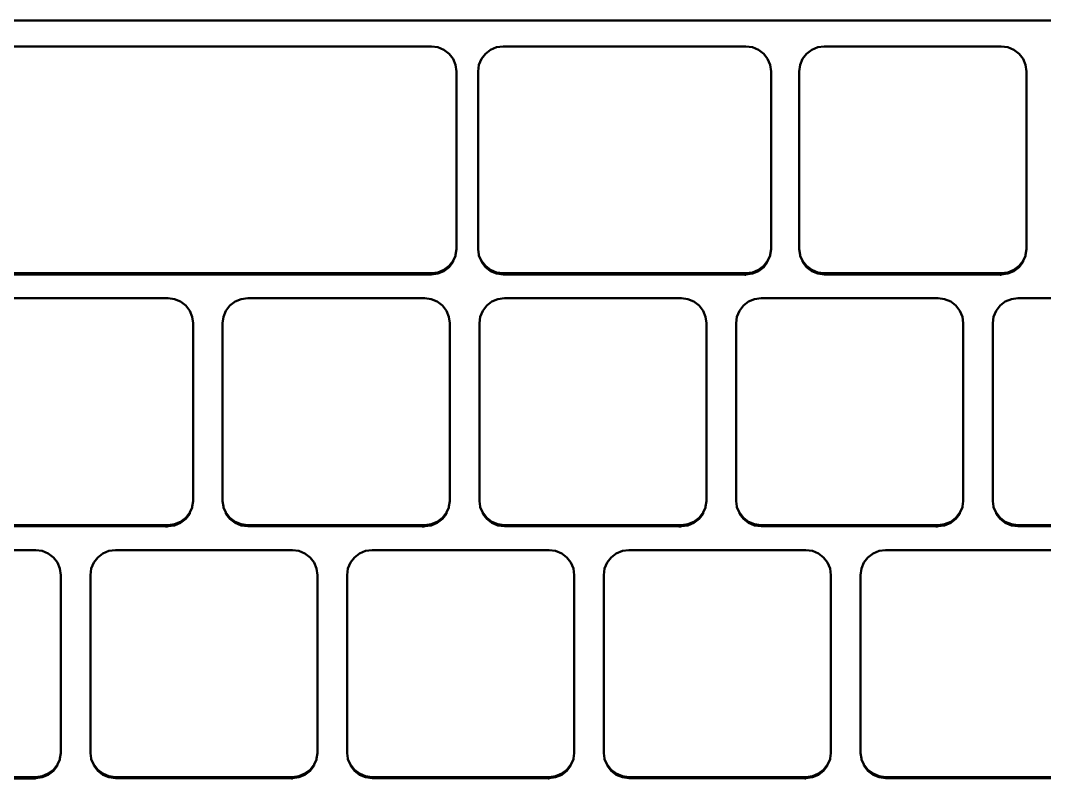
# Model space of a CAD drawing. Header units: millimetres. Extents: x 0 to 460473, y -68369 to 85219.
# Drawn here: x 228551.7 to 228627.9, y -33021.8 to -32965.4 of the extents above; entities that cross this region are included whole.
import ezdxf

# ---------------------------------------------------------------- set-up
doc = ezdxf.new("R2010")
doc.units = ezdxf.units.MM
doc.header["$LTSCALE"] = 50
doc.layers.add('fur', color=6, linetype='Continuous')

msp = doc.modelspace()

# ---------------------------------------------------------------- linework, layer by layer
at = {"layer": 'fur', "color": 40, "lineweight": 50, "true_color": 0xf8d731}
for p, q in [((228679.43591157, -32965.44589769), (228414.8865523, -32965.44589769)), ((228582.30465612, -32967.37184778), (228492.73289691, -32967.37184778)), ((228582.78712598, -32967.43529031), (228582.30465612, -32967.37184778)), ((228583.23671631, -32967.6212944), (228582.78712598, -32967.43529031)), ((228583.62278829, -32967.91718417), (228583.23671631, -32967.6212944)), ((228586.31476474, -32967.91718417), (228586.70083671, -32967.6212944)), ((228586.70083671, -32967.6212944), (228587.15042705, -32967.43529031)), ((228587.15042705, -32967.43529031), (228587.63289691, -32967.37184778)), ((228605.70465612, -32967.37184778), (228587.63289691, -32967.37184778)), ((228606.18712598, -32967.43529031), (228605.70465612, -32967.37184778)), ((228606.63671631, -32967.6212944), (228606.18712598, -32967.43529031)), ((228607.02278829, -32967.91718417), (228606.63671631, -32967.6212944)), ((228610.21476474, -32967.91718417), (228610.60083671, -32967.6212944)), ((228610.60083671, -32967.6212944), (228611.05042705, -32967.43529031)), ((228611.05042705, -32967.43529031), (228611.53289691, -32967.37184778)), ((228624.70465612, -32967.37184778), (228611.53289691, -32967.37184778)), ((228625.18712598, -32967.43529031), (228624.70465612, -32967.37184778)), ((228625.63671631, -32967.6212944), (228625.18712598, -32967.43529031)), ((228626.02278829, -32967.91718417), (228625.63671631, -32967.6212944)), ((228583.91903174, -32968.30279523), (228583.62278829, -32967.91718417)), ((228584.10525815, -32968.75184882), (228583.91903174, -32968.30279523)), ((228585.83229487, -32968.75184882), (228586.01852129, -32968.30279523)), ((228586.01852129, -32968.30279523), (228586.31476474, -32967.91718417)), ((228607.31903174, -32968.30279523), (228607.02278829, -32967.91718417)), ((228607.50525815, -32968.75184882), (228607.31903174, -32968.30279523)), ((228609.73229487, -32968.75184882), (228609.91852129, -32968.30279523)), ((228609.91852129, -32968.30279523), (228610.21476474, -32967.91718417)), ((228626.31903174, -32968.30279523), (228626.02278829, -32967.91718417)), ((228626.50525815, -32968.75184882), (228626.31903174, -32968.30279523)), ((228584.16877651, -32969.23374268), (228584.10525815, -32968.75184882)), ((228584.16877651, -32969.23374268), (228584.16877651, -32982.46793624)), ((228585.76877651, -32969.23374268), (228585.83229487, -32968.75184882)), ((228585.76877651, -32982.46793624), (228585.76877651, -32969.23374268)), ((228607.56877651, -32969.23374268), (228607.50525815, -32968.75184882)), ((228607.56877651, -32982.46793624), (228607.56877651, -32969.23374268)), ((228609.66877651, -32969.23374268), (228609.73229487, -32968.75184882)), ((228609.66877651, -32969.23374268), (228609.66877651, -32982.46793624)), ((228626.56877651, -32969.23374268), (228626.50525815, -32968.75184882)), ((228626.56877651, -32969.23374268), (228626.56877651, -32982.46793624)), ((228583.91903174, -32983.32072406), (228584.10525815, -32982.9498301)), ((228584.10525815, -32982.87167047), (228584.16877651, -32982.46793624)), ((228584.10525815, -32982.9498301), (228584.10525815, -32982.87167047)), ((228585.76877651, -32982.46793624), (228585.83229487, -32982.87167047)), ((228585.83229487, -32982.87167047), (228585.83229487, -32982.9498301)), ((228585.83229487, -32982.9498301), (228586.01852129, -32983.32072406)), ((228607.31903174, -32983.32072406), (228607.50525815, -32982.9498301)), ((228607.50525815, -32982.87167047), (228607.56877651, -32982.46793624)), ((228607.50525815, -32982.9498301), (228607.50525815, -32982.87167047)), ((228609.66877651, -32982.46793624), (228609.73229487, -32982.87167047)), ((228609.73229487, -32982.87167047), (228609.73229487, -32982.9498301)), ((228609.73229487, -32982.9498301), (228609.91852129, -32983.32072406)), ((228626.31903174, -32983.32072406), (228626.50525815, -32982.9498301)), ((228626.50525815, -32982.87167047), (228626.56877651, -32982.46793624)), ((228626.50525815, -32982.9498301), (228626.50525815, -32982.87167047)), ((228583.23671631, -32984.00222489), (228583.62278829, -32983.70633512)), ((228583.62278829, -32983.70633512), (228583.91903174, -32983.32072406)), ((228583.62278829, -32983.78449475), (228583.91903174, -32983.39888369)), ((228583.91903174, -32983.39888369), (228583.91903174, -32983.32072406)), ((228586.01852129, -32983.32072406), (228586.31476474, -32983.70633512)), ((228586.01852129, -32983.32072406), (228586.01852129, -32983.39888369)), ((228586.01852129, -32983.39888369), (228586.31476474, -32983.78449475)), ((228586.31476474, -32983.70633512), (228586.70083671, -32984.00222489)), ((228606.63671631, -32984.00222489), (228607.02278829, -32983.70633512)), ((228607.02278829, -32983.70633512), (228607.31903174, -32983.32072406)), ((228607.02278829, -32983.78449475), (228607.31903174, -32983.39888369)), ((228607.31903174, -32983.39888369), (228607.31903174, -32983.32072406)), ((228609.91852129, -32983.32072406), (228610.21476474, -32983.70633512)), ((228609.91852129, -32983.32072406), (228609.91852129, -32983.39888369)), ((228609.91852129, -32983.39888369), (228610.21476474, -32983.78449475)), ((228610.21476474, -32983.70633512), (228610.60083671, -32984.00222489)), ((228625.63671631, -32984.00222489), (228626.02278829, -32983.70633512)), ((228626.02278829, -32983.70633512), (228626.31903174, -32983.32072406)), ((228626.02278829, -32983.78449475), (228626.31903174, -32983.39888369)), ((228626.31903174, -32983.39888369), (228626.31903174, -32983.32072406)), ((228492.73289691, -32984.25167151), (228582.30465612, -32984.25167151)), ((228492.73289691, -32984.32983114), (228582.30465612, -32984.32983114)), ((228582.30465612, -32984.25167151), (228582.78712598, -32984.18822898)), ((228582.30465612, -32984.32983114), (228582.78712598, -32984.26638861)), ((228582.78712598, -32984.18822898), (228583.23671631, -32984.00222489)), ((228582.78712598, -32984.26638861), (228583.23671631, -32984.08038452)), ((228583.23671631, -32984.08038452), (228583.62278829, -32983.78449475)), ((228586.31476474, -32983.78449475), (228586.70083671, -32984.08038452)), ((228586.70083671, -32984.00222489), (228587.15042705, -32984.18822898)), ((228586.70083671, -32984.08038452), (228587.15042705, -32984.26638861)), ((228587.15042705, -32984.18822898), (228587.63289691, -32984.25167151)), ((228587.15042705, -32984.26638861), (228587.63289691, -32984.32983114)), ((228587.63289691, -32984.25167151), (228605.70465612, -32984.25167151)), ((228587.63289691, -32984.32983114), (228605.61610443, -32984.36402598)), ((228605.61610443, -32984.36402598), (228605.70465612, -32984.32983114)), ((228605.61610443, -32984.36402598), (228605.70194932, -32984.36402598)), ((228605.70465612, -32984.25167151), (228606.18712598, -32984.18822898)), ((228605.70465612, -32984.32983114), (228606.18712598, -32984.26638861)), ((228606.18712598, -32984.18822898), (228606.63671631, -32984.00222489)), ((228606.18712598, -32984.26638861), (228606.63671631, -32984.08038452)), ((228606.63671631, -32984.08038452), (228607.02278829, -32983.78449475)), ((228610.21476474, -32983.78449475), (228610.60083671, -32984.08038452)), ((228610.60083671, -32984.00222489), (228611.05042705, -32984.18822898)), ((228610.60083671, -32984.08038452), (228611.05042705, -32984.26638861)), ((228611.05042705, -32984.18822898), (228611.53289691, -32984.25167151)), ((228611.05042705, -32984.26638861), (228611.53289691, -32984.32983114)), ((228611.53289691, -32984.25167151), (228624.70465612, -32984.25167151)), ((228611.53289691, -32984.32983114), (228624.61794926, -32984.36402598)), ((228624.61794926, -32984.36402598), (228624.70465612, -32984.32983114)), ((228624.61794926, -32984.36402598), (228624.70337476, -32984.36402598)), ((228624.70465612, -32984.25167151), (228625.18712598, -32984.18822898)), ((228624.70465612, -32984.32983114), (228625.18712598, -32984.26638861)), ((228625.18712598, -32984.18822898), (228625.63671631, -32984.00222489)), ((228625.18712598, -32984.26638861), (228625.63671631, -32984.08038452)), ((228625.63671631, -32984.08038452), (228626.02278829, -32983.78449475)), ((228562.70465612, -32986.1052243), (228549.53289691, -32986.1052243)), ((228563.18712598, -32986.16866683), (228562.70465612, -32986.1052243)), ((228563.63671631, -32986.35467092), (228563.18712598, -32986.16866683)), ((228564.02278829, -32986.65056069), (228563.63671631, -32986.35467092)), ((228564.31903174, -32987.03617175), (228564.02278829, -32986.65056069)), ((228567.01852129, -32987.03617175), (228567.31476474, -32986.65056069)), ((228567.31476474, -32986.65056069), (228567.70083671, -32986.35467092)), ((228567.70083671, -32986.35467092), (228568.15042705, -32986.16866683)), ((228568.15042705, -32986.16866683), (228568.63289691, -32986.1052243)), ((228581.80465612, -32986.1052243), (228568.63289691, -32986.1052243)), ((228582.28712598, -32986.16866683), (228581.80465612, -32986.1052243)), ((228582.73671631, -32986.35467092), (228582.28712598, -32986.16866683)), ((228583.12278829, -32986.65056069), (228582.73671631, -32986.35467092)), ((228583.41903174, -32987.03617175), (228583.12278829, -32986.65056069)), ((228586.11852129, -32987.03617175), (228586.41476474, -32986.65056069)), ((228586.41476474, -32986.65056069), (228586.80083671, -32986.35467092)), ((228586.80083671, -32986.35467092), (228587.25042705, -32986.16866683)), ((228587.25042705, -32986.16866683), (228587.73289691, -32986.1052243)), ((228600.90465612, -32986.1052243), (228587.73289691, -32986.1052243)), ((228601.38712598, -32986.16866683), (228600.90465612, -32986.1052243)), ((228601.83671631, -32986.35467092), (228601.38712598, -32986.16866683)), ((228602.22278829, -32986.65056069), (228601.83671631, -32986.35467092)), ((228602.51903174, -32987.03617175), (228602.22278829, -32986.65056069)), ((228605.21852129, -32987.03617175), (228605.51476474, -32986.65056069)), ((228605.51476474, -32986.65056069), (228605.90083671, -32986.35467092)), ((228605.90083671, -32986.35467092), (228606.35042705, -32986.16866683)), ((228606.35042705, -32986.16866683), (228606.83289691, -32986.1052243)), ((228620.00465612, -32986.1052243), (228606.83289691, -32986.1052243)), ((228620.48712598, -32986.16866683), (228620.00465612, -32986.1052243)), ((228620.93671631, -32986.35467092), (228620.48712598, -32986.16866683)), ((228621.32278829, -32986.65056069), (228620.93671631, -32986.35467092)), ((228621.61903174, -32987.03617175), (228621.32278829, -32986.65056069)), ((228624.31852129, -32987.03617175), (228624.61476474, -32986.65056069)), ((228624.61476474, -32986.65056069), (228625.00083671, -32986.35467092)), ((228625.00083671, -32986.35467092), (228625.45042705, -32986.16866683)), ((228625.45042705, -32986.16866683), (228625.93289691, -32986.1052243)), ((228639.10465612, -32986.1052243), (228625.93289691, -32986.1052243)), ((228564.50525815, -32987.48522534), (228564.31903174, -32987.03617175)), ((228564.56877651, -32987.96711919), (228564.50525815, -32987.48522534)), ((228566.76877651, -32987.96711919), (228566.83229487, -32987.48522534)), ((228566.83229487, -32987.48522534), (228567.01852129, -32987.03617175)), ((228583.60525815, -32987.48522534), (228583.41903174, -32987.03617175)), ((228583.66877651, -32987.96711919), (228583.60525815, -32987.48522534)), ((228585.86877651, -32987.96711919), (228585.93229487, -32987.48522534)), ((228585.93229487, -32987.48522534), (228586.11852129, -32987.03617175)), ((228602.70525815, -32987.48522534), (228602.51903174, -32987.03617175)), ((228602.76877651, -32987.96711919), (228602.70525815, -32987.48522534)), ((228604.96877651, -32987.96711919), (228605.03229488, -32987.48522534)), ((228605.03229488, -32987.48522534), (228605.21852129, -32987.03617175)), ((228621.80525815, -32987.48522534), (228621.61903174, -32987.03617175)), ((228621.86877651, -32987.96711919), (228621.80525815, -32987.48522534)), ((228624.06877651, -32987.96711919), (228624.13229487, -32987.48522534)), ((228624.13229487, -32987.48522534), (228624.31852129, -32987.03617175)), ((228564.56877651, -33001.20131276), (228564.56877651, -32987.96711919)), ((228566.76877651, -32987.96711919), (228566.76877651, -33001.20131276)), ((228583.66877651, -32987.96711919), (228583.66877651, -33001.20131276)), ((228585.86877651, -32987.96711919), (228585.86877651, -33001.20131276)), ((228602.76877651, -32987.96711919), (228602.76877651, -33001.20131276)), ((228604.96877651, -32987.96711919), (228604.96877651, -33001.20131276)), ((228621.86877651, -32987.96711919), (228621.86877651, -33001.20131276)), ((228624.06877651, -33001.20131276), (228624.06877651, -32987.96711919)), ((228564.50525815, -33001.60504699), (228564.56877651, -33001.20131276)), ((228566.76877651, -33001.20131276), (228566.83229487, -33001.60504699)), ((228583.60525815, -33001.60504699), (228583.66877651, -33001.20131276)), ((228585.86877651, -33001.20131276), (228585.93229487, -33001.60504699)), ((228602.70525815, -33001.60504699), (228602.76877651, -33001.20131276)), ((228604.96877651, -33001.20131276), (228605.03229488, -33001.60504699)), ((228621.80525815, -33001.60504699), (228621.86877651, -33001.20131276)), ((228624.06877651, -33001.20131276), (228624.13229487, -33001.60504699)), ((228564.31903174, -33002.05410058), (228564.50525815, -33001.68320662)), ((228564.50525815, -33001.68320662), (228564.50525815, -33001.60504699)), ((228566.83229487, -33001.60504699), (228566.83229487, -33001.68320662)), ((228566.83229487, -33001.68320662), (228567.01852129, -33002.05410058)), ((228583.41903174, -33002.05410058), (228583.60525815, -33001.68320662)), ((228583.60525815, -33001.68320662), (228583.60525815, -33001.60504699)), ((228585.93229487, -33001.60504699), (228585.93229487, -33001.68320662)), ((228585.93229487, -33001.68320662), (228586.11852129, -33002.05410058)), ((228602.51903174, -33002.05410058), (228602.70525815, -33001.68320662)), ((228602.70525815, -33001.68320662), (228602.70525815, -33001.60504699)), ((228605.03229488, -33001.60504699), (228605.03229488, -33001.68320662)), ((228605.03229488, -33001.68320662), (228605.21852129, -33002.05410058)), ((228621.61903174, -33002.05410058), (228621.80525815, -33001.68320662)), ((228621.80525815, -33001.68320662), (228621.80525815, -33001.60504699)), ((228624.13229487, -33001.60504699), (228624.13229487, -33001.68320662)), ((228624.13229487, -33001.68320662), (228624.31852129, -33002.05410058)), ((228563.18712598, -33002.92160549), (228563.63671631, -33002.73560141)), ((228563.63671631, -33002.73560141), (228564.02278829, -33002.43971163)), ((228563.63671631, -33002.81376104), (228564.02278829, -33002.51787127)), ((228564.02278829, -33002.43971163), (228564.31903174, -33002.05410058)), ((228564.02278829, -33002.51787127), (228564.31903174, -33002.13226021)), ((228564.31903174, -33002.13226021), (228564.31903174, -33002.05410058)), ((228567.01852129, -33002.05410058), (228567.31476474, -33002.43971163)), ((228567.01852129, -33002.05410058), (228567.01852129, -33002.13226021)), ((228567.01852129, -33002.13226021), (228567.31476474, -33002.51787127)), ((228567.31476474, -33002.43971163), (228567.70083671, -33002.73560141)), ((228567.31476474, -33002.51787127), (228567.70083671, -33002.81376104)), ((228567.70083671, -33002.73560141), (228568.15042705, -33002.92160549)), ((228582.28712598, -33002.92160549), (228582.73671631, -33002.73560141)), ((228582.73671631, -33002.73560141), (228583.12278829, -33002.43971163)), ((228582.73671631, -33002.81376104), (228583.12278829, -33002.51787127)), ((228583.12278829, -33002.43971163), (228583.41903174, -33002.05410058)), ((228583.12278829, -33002.51787127), (228583.41903174, -33002.13226021)), ((228583.41903174, -33002.13226021), (228583.41903174, -33002.05410058)), ((228586.11852129, -33002.05410058), (228586.41476474, -33002.43971163)), ((228586.11852129, -33002.05410058), (228586.11852129, -33002.13226021)), ((228586.11852129, -33002.13226021), (228586.41476474, -33002.51787127)), ((228586.41476474, -33002.43971163), (228586.80083671, -33002.73560141)), ((228586.41476474, -33002.51787127), (228586.80083671, -33002.81376104)), ((228586.80083671, -33002.73560141), (228587.25042705, -33002.92160549)), ((228601.38712598, -33002.92160549), (228601.83671631, -33002.73560141)), ((228601.83671631, -33002.73560141), (228602.22278829, -33002.43971163)), ((228601.83671631, -33002.81376104), (228602.22278829, -33002.51787127)), ((228602.22278829, -33002.43971163), (228602.51903174, -33002.05410058)), ((228602.22278829, -33002.51787127), (228602.51903174, -33002.13226021)), ((228602.51903174, -33002.13226021), (228602.51903174, -33002.05410058)), ((228605.21852129, -33002.05410058), (228605.51476474, -33002.43971163)), ((228605.21852129, -33002.05410058), (228605.21852129, -33002.13226021)), ((228605.21852129, -33002.13226021), (228605.51476474, -33002.51787127)), ((228605.51476474, -33002.43971163), (228605.90083671, -33002.73560141)), ((228605.51476474, -33002.51787127), (228605.90083671, -33002.81376104)), ((228605.90083671, -33002.73560141), (228606.35042705, -33002.92160549)), ((228620.48712598, -33002.92160549), (228620.93671631, -33002.73560141)), ((228620.93671631, -33002.73560141), (228621.32278829, -33002.43971163)), ((228620.93671631, -33002.81376104), (228621.32278829, -33002.51787127)), ((228621.32278829, -33002.43971163), (228621.61903174, -33002.05410058)), ((228621.32278829, -33002.51787127), (228621.61903174, -33002.13226021)), ((228621.61903174, -33002.13226021), (228621.61903174, -33002.05410058)), ((228624.31852129, -33002.05410058), (228624.61476474, -33002.43971163)), ((228624.31852129, -33002.05410058), (228624.31852129, -33002.13226021)), ((228624.31852129, -33002.13226021), (228624.61476474, -33002.51787127)), ((228624.61476474, -33002.43971163), (228625.00083671, -33002.73560141)), ((228624.61476474, -33002.51787127), (228625.00083671, -33002.81376104)), ((228625.00083671, -33002.73560141), (228625.45042705, -33002.92160549)), ((228549.53289691, -33002.98504802), (228562.70465612, -33002.98504802)), ((228549.53289691, -33003.06320765), (228562.52307614, -33003.09740249)), ((228562.52307614, -33003.09740249), (228562.63244192, -33003.09740249)), ((228562.63244192, -33003.09740249), (228562.70465612, -33003.06320765)), ((228562.70465612, -33002.98504802), (228563.18712598, -33002.92160549)), ((228562.70465612, -33003.06320765), (228563.18712598, -33002.99976512)), ((228563.18712598, -33002.99976512), (228563.63671631, -33002.81376104)), ((228567.70083671, -33002.81376104), (228568.15042705, -33002.99976512)), ((228568.15042705, -33002.92160549), (228568.63289691, -33002.98504802)), ((228568.15042705, -33002.99976512), (228568.63289691, -33003.06320765)), ((228568.63289691, -33002.98504802), (228581.80465612, -33002.98504802)), ((228568.63289691, -33003.06320765), (228581.62307614, -33003.09740249)), ((228581.62307614, -33003.09740249), (228581.73244192, -33003.09740249)), ((228581.73244192, -33003.09740249), (228581.80465612, -33003.06320765)), ((228581.80465612, -33002.98504802), (228582.28712598, -33002.92160549)), ((228581.80465612, -33003.06320765), (228582.28712598, -33002.99976512)), ((228582.28712598, -33002.99976512), (228582.73671631, -33002.81376104)), ((228586.80083671, -33002.81376104), (228587.25042705, -33002.99976512)), ((228587.25042705, -33002.92160549), (228587.73289691, -33002.98504802)), ((228587.25042705, -33002.99976512), (228587.73289691, -33003.06320765)), ((228587.73289691, -33002.98504802), (228600.90465612, -33002.98504802)), ((228587.73289691, -33003.06320765), (228600.72307614, -33003.09740249)), ((228600.72307614, -33003.09740249), (228600.83244192, -33003.09740249)), ((228600.83244192, -33003.09740249), (228600.90465612, -33003.06320765)), ((228600.90465612, -33002.98504802), (228601.38712598, -33002.92160549)), ((228600.90465612, -33003.06320765), (228601.38712598, -33002.99976512)), ((228601.38712598, -33002.99976512), (228601.83671631, -33002.81376104)), ((228605.90083671, -33002.81376104), (228606.35042705, -33002.99976512)), ((228606.35042705, -33002.92160549), (228606.83289691, -33002.98504802)), ((228606.35042705, -33002.99976512), (228606.83289691, -33003.06320765)), ((228606.83289691, -33002.98504802), (228620.00465612, -33002.98504802)), ((228606.83289691, -33003.06320765), (228619.82307614, -33003.09740249)), ((228619.82307614, -33003.09740249), (228619.93244192, -33003.09740249)), ((228619.93244192, -33003.09740249), (228620.00465612, -33003.06320765)), ((228620.00465612, -33002.98504802), (228620.48712598, -33002.92160549)), ((228620.00465612, -33003.06320765), (228620.48712598, -33002.99976512)), ((228620.48712598, -33002.99976512), (228620.93671631, -33002.81376104)), ((228625.00083671, -33002.81376104), (228625.45042705, -33002.99976512)), ((228625.45042705, -33002.92160549), (228625.93289691, -33002.98504802)), ((228625.45042705, -33002.99976512), (228625.93289691, -33003.06320765)), ((228625.93289691, -33002.98504802), (228639.10465612, -33002.98504802)), ((228625.93289691, -33003.06320765), (228638.92307614, -33003.09740249)), ((228552.86199925, -33004.83860082), (228539.69024005, -33004.83860082)), ((228553.34446911, -33004.90204335), (228552.86199925, -33004.83860082)), ((228553.79405945, -33005.08804743), (228553.34446911, -33004.90204335)), ((228554.18013143, -33005.38393721), (228553.79405945, -33005.08804743)), ((228557.47210787, -33005.38393721), (228557.85817985, -33005.08804743)), ((228557.85817985, -33005.08804743), (228558.30777019, -33004.90204335)), ((228558.30777019, -33004.90204335), (228558.79024005, -33004.83860082)), ((228571.96199925, -33004.83860082), (228558.79024005, -33004.83860082)), ((228572.44446911, -33004.90204335), (228571.96199925, -33004.83860082)), ((228572.89405945, -33005.08804743), (228572.44446911, -33004.90204335)), ((228573.28013143, -33005.38393721), (228572.89405945, -33005.08804743)), ((228576.57210787, -33005.38393721), (228576.95817985, -33005.08804743)), ((228576.95817985, -33005.08804743), (228577.40777019, -33004.90204335)), ((228577.40777019, -33004.90204335), (228577.89024005, -33004.83860082)), ((228591.06199925, -33004.83860082), (228577.89024005, -33004.83860082)), ((228591.54446911, -33004.90204335), (228591.06199925, -33004.83860082)), ((228591.99405945, -33005.08804743), (228591.54446911, -33004.90204335)), ((228592.38013143, -33005.38393721), (228591.99405945, -33005.08804743)), ((228595.67210787, -33005.38393721), (228596.05817985, -33005.08804743)), ((228596.05817985, -33005.08804743), (228596.50777019, -33004.90204335)), ((228596.50777019, -33004.90204335), (228596.99024005, -33004.83860082)), ((228610.16199925, -33004.83860082), (228596.99024005, -33004.83860082)), ((228610.64446911, -33004.90204335), (228610.16199925, -33004.83860082)), ((228611.09405945, -33005.08804743), (228610.64446911, -33004.90204335)), ((228611.48013143, -33005.38393721), (228611.09405945, -33005.08804743)), ((228614.77210787, -33005.38393721), (228615.15817985, -33005.08804743)), ((228615.15817985, -33005.08804743), (228615.60777019, -33004.90204335)), ((228615.60777019, -33004.90204335), (228616.09024005, -33004.83860082)), ((228629.26199925, -33004.83860082), (228616.09024005, -33004.83860082)), ((228554.47637487, -33005.76954826), (228554.18013143, -33005.38393721)), ((228554.66260129, -33006.21860185), (228554.47637487, -33005.76954826)), ((228556.98963801, -33006.21860185), (228557.17586443, -33005.76954826)), ((228557.17586443, -33005.76954826), (228557.47210787, -33005.38393721)), ((228573.57637487, -33005.76954826), (228573.28013143, -33005.38393721)), ((228573.76260129, -33006.21860185), (228573.57637487, -33005.76954826)), ((228576.08963801, -33006.21860185), (228576.27586443, -33005.76954826)), ((228576.27586443, -33005.76954826), (228576.57210787, -33005.38393721)), ((228592.67637487, -33005.76954826), (228592.38013143, -33005.38393721)), ((228592.86260129, -33006.21860185), (228592.67637487, -33005.76954826)), ((228595.18963801, -33006.21860185), (228595.37586443, -33005.76954826)), ((228595.37586443, -33005.76954826), (228595.67210787, -33005.38393721)), ((228611.77637487, -33005.76954826), (228611.48013143, -33005.38393721)), ((228611.96260129, -33006.21860185), (228611.77637487, -33005.76954826)), ((228614.28963801, -33006.21860185), (228614.47586443, -33005.76954826)), ((228614.47586443, -33005.76954826), (228614.77210787, -33005.38393721)), ((228554.72611965, -33006.70049571), (228554.66260129, -33006.21860185)), ((228556.92611965, -33006.70049571), (228556.98963801, -33006.21860185)), ((228573.82611965, -33006.70049571), (228573.76260129, -33006.21860185)), ((228576.02611965, -33006.70049571), (228576.08963801, -33006.21860185)), ((228592.92611965, -33006.70049571), (228592.86260129, -33006.21860185)), ((228595.12611965, -33006.70049571), (228595.18963801, -33006.21860185)), ((228612.02611965, -33006.70049571), (228611.96260129, -33006.21860185)), ((228614.22611965, -33006.70049571), (228614.28963801, -33006.21860185)), ((228554.72611965, -33006.70049571), (228554.72611965, -33019.93468928)), ((228556.92611965, -33006.70049571), (228556.92611965, -33019.93468928)), ((228573.82611965, -33006.70049571), (228573.82611965, -33019.93468928)), ((228576.02611965, -33006.70049571), (228576.02611965, -33019.93468928)), ((228592.92611965, -33019.93468928), (228592.92611965, -33006.70049571)), ((228595.12611965, -33019.93468928), (228595.12611965, -33006.70049571)), ((228612.02611965, -33019.93468928), (228612.02611965, -33006.70049571)), ((228614.22611965, -33006.70049571), (228614.22611965, -33019.93468928)), ((228554.66260129, -33020.3384235), (228554.72611965, -33019.93468928)), ((228556.92611965, -33019.93468928), (228556.98963801, -33020.3384235)), ((228573.76260129, -33020.3384235), (228573.82611965, -33019.93468928)), ((228576.02611965, -33019.93468928), (228576.08963801, -33020.3384235)), ((228592.86260129, -33020.3384235), (228592.92611965, -33019.93468928)), ((228595.12611965, -33019.93468928), (228595.18963801, -33020.3384235)), ((228611.96260129, -33020.3384235), (228612.02611965, -33019.93468928)), ((228614.22611965, -33019.93468928), (228614.28963801, -33020.3384235)), ((228554.18013143, -33021.17308815), (228554.47637487, -33020.78747709)), ((228554.18013143, -33021.25124778), (228554.47637487, -33020.86563672)), ((228554.47637487, -33020.78747709), (228554.66260129, -33020.41658314)), ((228554.47637487, -33020.86563672), (228554.47637487, -33020.78747709)), ((228554.66260129, -33020.41658314), (228554.66260129, -33020.3384235)), ((228556.98963801, -33020.3384235), (228556.98963801, -33020.41658314)), ((228556.98963801, -33020.41658314), (228557.17586443, -33020.78747709)), ((228557.17586443, -33020.78747709), (228557.47210787, -33021.17308815)), ((228557.17586443, -33020.78747709), (228557.17586443, -33020.86563672)), ((228557.17586443, -33020.86563672), (228557.47210787, -33021.25124778)), ((228573.28013143, -33021.17308815), (228573.57637487, -33020.78747709)), ((228573.28013143, -33021.25124778), (228573.57637487, -33020.86563672)), ((228573.57637487, -33020.78747709), (228573.76260129, -33020.41658314)), ((228573.57637487, -33020.86563672), (228573.57637487, -33020.78747709)), ((228573.76260129, -33020.41658314), (228573.76260129, -33020.3384235)), ((228576.08963801, -33020.3384235), (228576.08963801, -33020.41658314)), ((228576.08963801, -33020.41658314), (228576.27586443, -33020.78747709)), ((228576.27586443, -33020.78747709), (228576.57210787, -33021.17308815)), ((228576.27586443, -33020.78747709), (228576.27586443, -33020.86563672)), ((228576.27586443, -33020.86563672), (228576.57210787, -33021.25124778)), ((228592.38013143, -33021.17308815), (228592.67637487, -33020.78747709)), ((228592.38013143, -33021.25124778), (228592.67637487, -33020.86563672)), ((228592.67637487, -33020.78747709), (228592.86260129, -33020.41658314)), ((228592.67637487, -33020.86563672), (228592.67637487, -33020.78747709)), ((228592.86260129, -33020.41658314), (228592.86260129, -33020.3384235)), ((228595.18963801, -33020.3384235), (228595.18963801, -33020.41658314)), ((228595.18963801, -33020.41658314), (228595.37586443, -33020.78747709)), ((228595.37586443, -33020.78747709), (228595.67210787, -33021.17308815)), ((228595.37586443, -33020.78747709), (228595.37586443, -33020.86563672)), ((228595.37586443, -33020.86563672), (228595.67210787, -33021.25124778)), ((228611.48013143, -33021.17308815), (228611.77637487, -33020.78747709)), ((228611.48013143, -33021.25124778), (228611.77637487, -33020.86563672)), ((228611.77637487, -33020.78747709), (228611.96260129, -33020.41658314)), ((228611.77637487, -33020.86563672), (228611.77637487, -33020.78747709)), ((228611.96260129, -33020.41658314), (228611.96260129, -33020.3384235)), ((228614.28963801, -33020.3384235), (228614.28963801, -33020.41658314)), ((228614.28963801, -33020.41658314), (228614.47586443, -33020.78747709)), ((228614.47586443, -33020.78747709), (228614.77210787, -33021.17308815)), ((228614.47586443, -33020.78747709), (228614.47586443, -33020.86563672)), ((228614.47586443, -33020.86563672), (228614.77210787, -33021.25124778)), ((228539.69024005, -33021.71842454), (228552.86199925, -33021.71842454)), ((228539.69024005, -33021.79658417), (228552.7871483, -33021.83077901)), ((228552.7871483, -33021.83077901), (228552.82295331, -33021.83077901)), ((228552.82295331, -33021.83077901), (228552.86199925, -33021.79658417)), ((228552.86199925, -33021.71842454), (228553.34446911, -33021.65498201)), ((228552.86199925, -33021.79658417), (228553.34446911, -33021.73314164)), ((228553.34446911, -33021.65498201), (228553.79405945, -33021.46897792)), ((228553.34446911, -33021.73314164), (228553.79405945, -33021.54713755)), ((228553.79405945, -33021.46897792), (228554.18013143, -33021.17308815)), ((228553.79405945, -33021.54713755), (228554.18013143, -33021.25124778)), ((228557.47210787, -33021.17308815), (228557.85817985, -33021.46897792)), ((228557.47210787, -33021.25124778), (228557.85817985, -33021.54713755)), ((228557.85817985, -33021.46897792), (228558.30777019, -33021.65498201)), ((228557.85817985, -33021.54713755), (228558.30777019, -33021.73314164)), ((228558.30777019, -33021.65498201), (228558.79024005, -33021.71842454)), ((228558.30777019, -33021.73314164), (228558.79024005, -33021.79658417)), ((228558.79024005, -33021.71842454), (228571.96199925, -33021.71842454)), ((228558.79024005, -33021.79658417), (228571.8871483, -33021.83077901)), ((228571.8871483, -33021.83077901), (228571.96199925, -33021.79658417)), ((228571.8871483, -33021.83077901), (228571.95755407, -33021.83077901)), ((228571.96199925, -33021.71842454), (228572.44446911, -33021.65498201)), ((228571.96199925, -33021.79658417), (228572.44446911, -33021.73314164)), ((228572.44446911, -33021.65498201), (228572.89405945, -33021.46897792)), ((228572.44446911, -33021.73314164), (228572.89405945, -33021.54713755)), ((228572.89405945, -33021.46897792), (228573.28013143, -33021.17308815)), ((228572.89405945, -33021.54713755), (228573.28013143, -33021.25124778)), ((228576.57210787, -33021.17308815), (228576.95817985, -33021.46897792)), ((228576.57210787, -33021.25124778), (228576.95817985, -33021.54713755)), ((228576.95817985, -33021.46897792), (228577.40777019, -33021.65498201)), ((228576.95817985, -33021.54713755), (228577.40777019, -33021.73314164)), ((228577.40777019, -33021.65498201), (228577.89024005, -33021.71842454)), ((228577.40777019, -33021.73314164), (228577.89024005, -33021.79658417)), ((228577.89024005, -33021.71842454), (228591.06199925, -33021.71842454)), ((228577.89024005, -33021.79658417), (228590.9871483, -33021.83077901)), ((228590.9871483, -33021.83077901), (228591.06199925, -33021.79658417)), ((228590.9871483, -33021.83077901), (228591.05755407, -33021.83077901)), ((228591.06199925, -33021.71842454), (228591.54446911, -33021.65498201)), ((228591.06199925, -33021.79658417), (228591.54446911, -33021.73314164)), ((228591.54446911, -33021.65498201), (228591.99405945, -33021.46897792)), ((228591.54446911, -33021.73314164), (228591.99405945, -33021.54713755)), ((228591.99405945, -33021.46897792), (228592.38013143, -33021.17308815)), ((228591.99405945, -33021.54713755), (228592.38013143, -33021.25124778)), ((228595.67210787, -33021.17308815), (228596.05817985, -33021.46897792)), ((228595.67210787, -33021.25124778), (228596.05817985, -33021.54713755)), ((228596.05817985, -33021.46897792), (228596.50777019, -33021.65498201)), ((228596.05817985, -33021.54713755), (228596.50777019, -33021.73314164)), ((228596.50777019, -33021.65498201), (228596.99024005, -33021.71842454)), ((228596.50777019, -33021.73314164), (228596.99024005, -33021.79658417)), ((228596.99024005, -33021.71842454), (228610.16199925, -33021.71842454)), ((228596.99024005, -33021.79658417), (228610.0871483, -33021.83077901)), ((228610.0871483, -33021.83077901), (228610.16199925, -33021.79658417)), ((228610.0871483, -33021.83077901), (228610.15755407, -33021.83077901)), ((228610.16199925, -33021.71842454), (228610.64446911, -33021.65498201)), ((228610.16199925, -33021.79658417), (228610.64446911, -33021.73314164)), ((228610.64446911, -33021.65498201), (228611.09405945, -33021.46897792)), ((228610.64446911, -33021.73314164), (228611.09405945, -33021.54713755)), ((228611.09405945, -33021.46897792), (228611.48013143, -33021.17308815)), ((228611.09405945, -33021.54713755), (228611.48013143, -33021.25124778)), ((228614.77210787, -33021.17308815), (228615.15817985, -33021.46897792)), ((228614.77210787, -33021.25124778), (228615.15817985, -33021.54713755)), ((228615.15817985, -33021.46897792), (228615.60777019, -33021.65498201)), ((228615.15817985, -33021.54713755), (228615.60777019, -33021.73314164)), ((228615.60777019, -33021.65498201), (228616.09024005, -33021.71842454)), ((228615.60777019, -33021.73314164), (228616.09024005, -33021.79658417)), ((228616.09024005, -33021.71842454), (228629.26199925, -33021.71842454)), ((228616.09024005, -33021.79658417), (228629.1871483, -33021.83077901))]:
    msp.add_line(p, q, dxfattribs=at)

doc.saveas('drawing.dxf')
